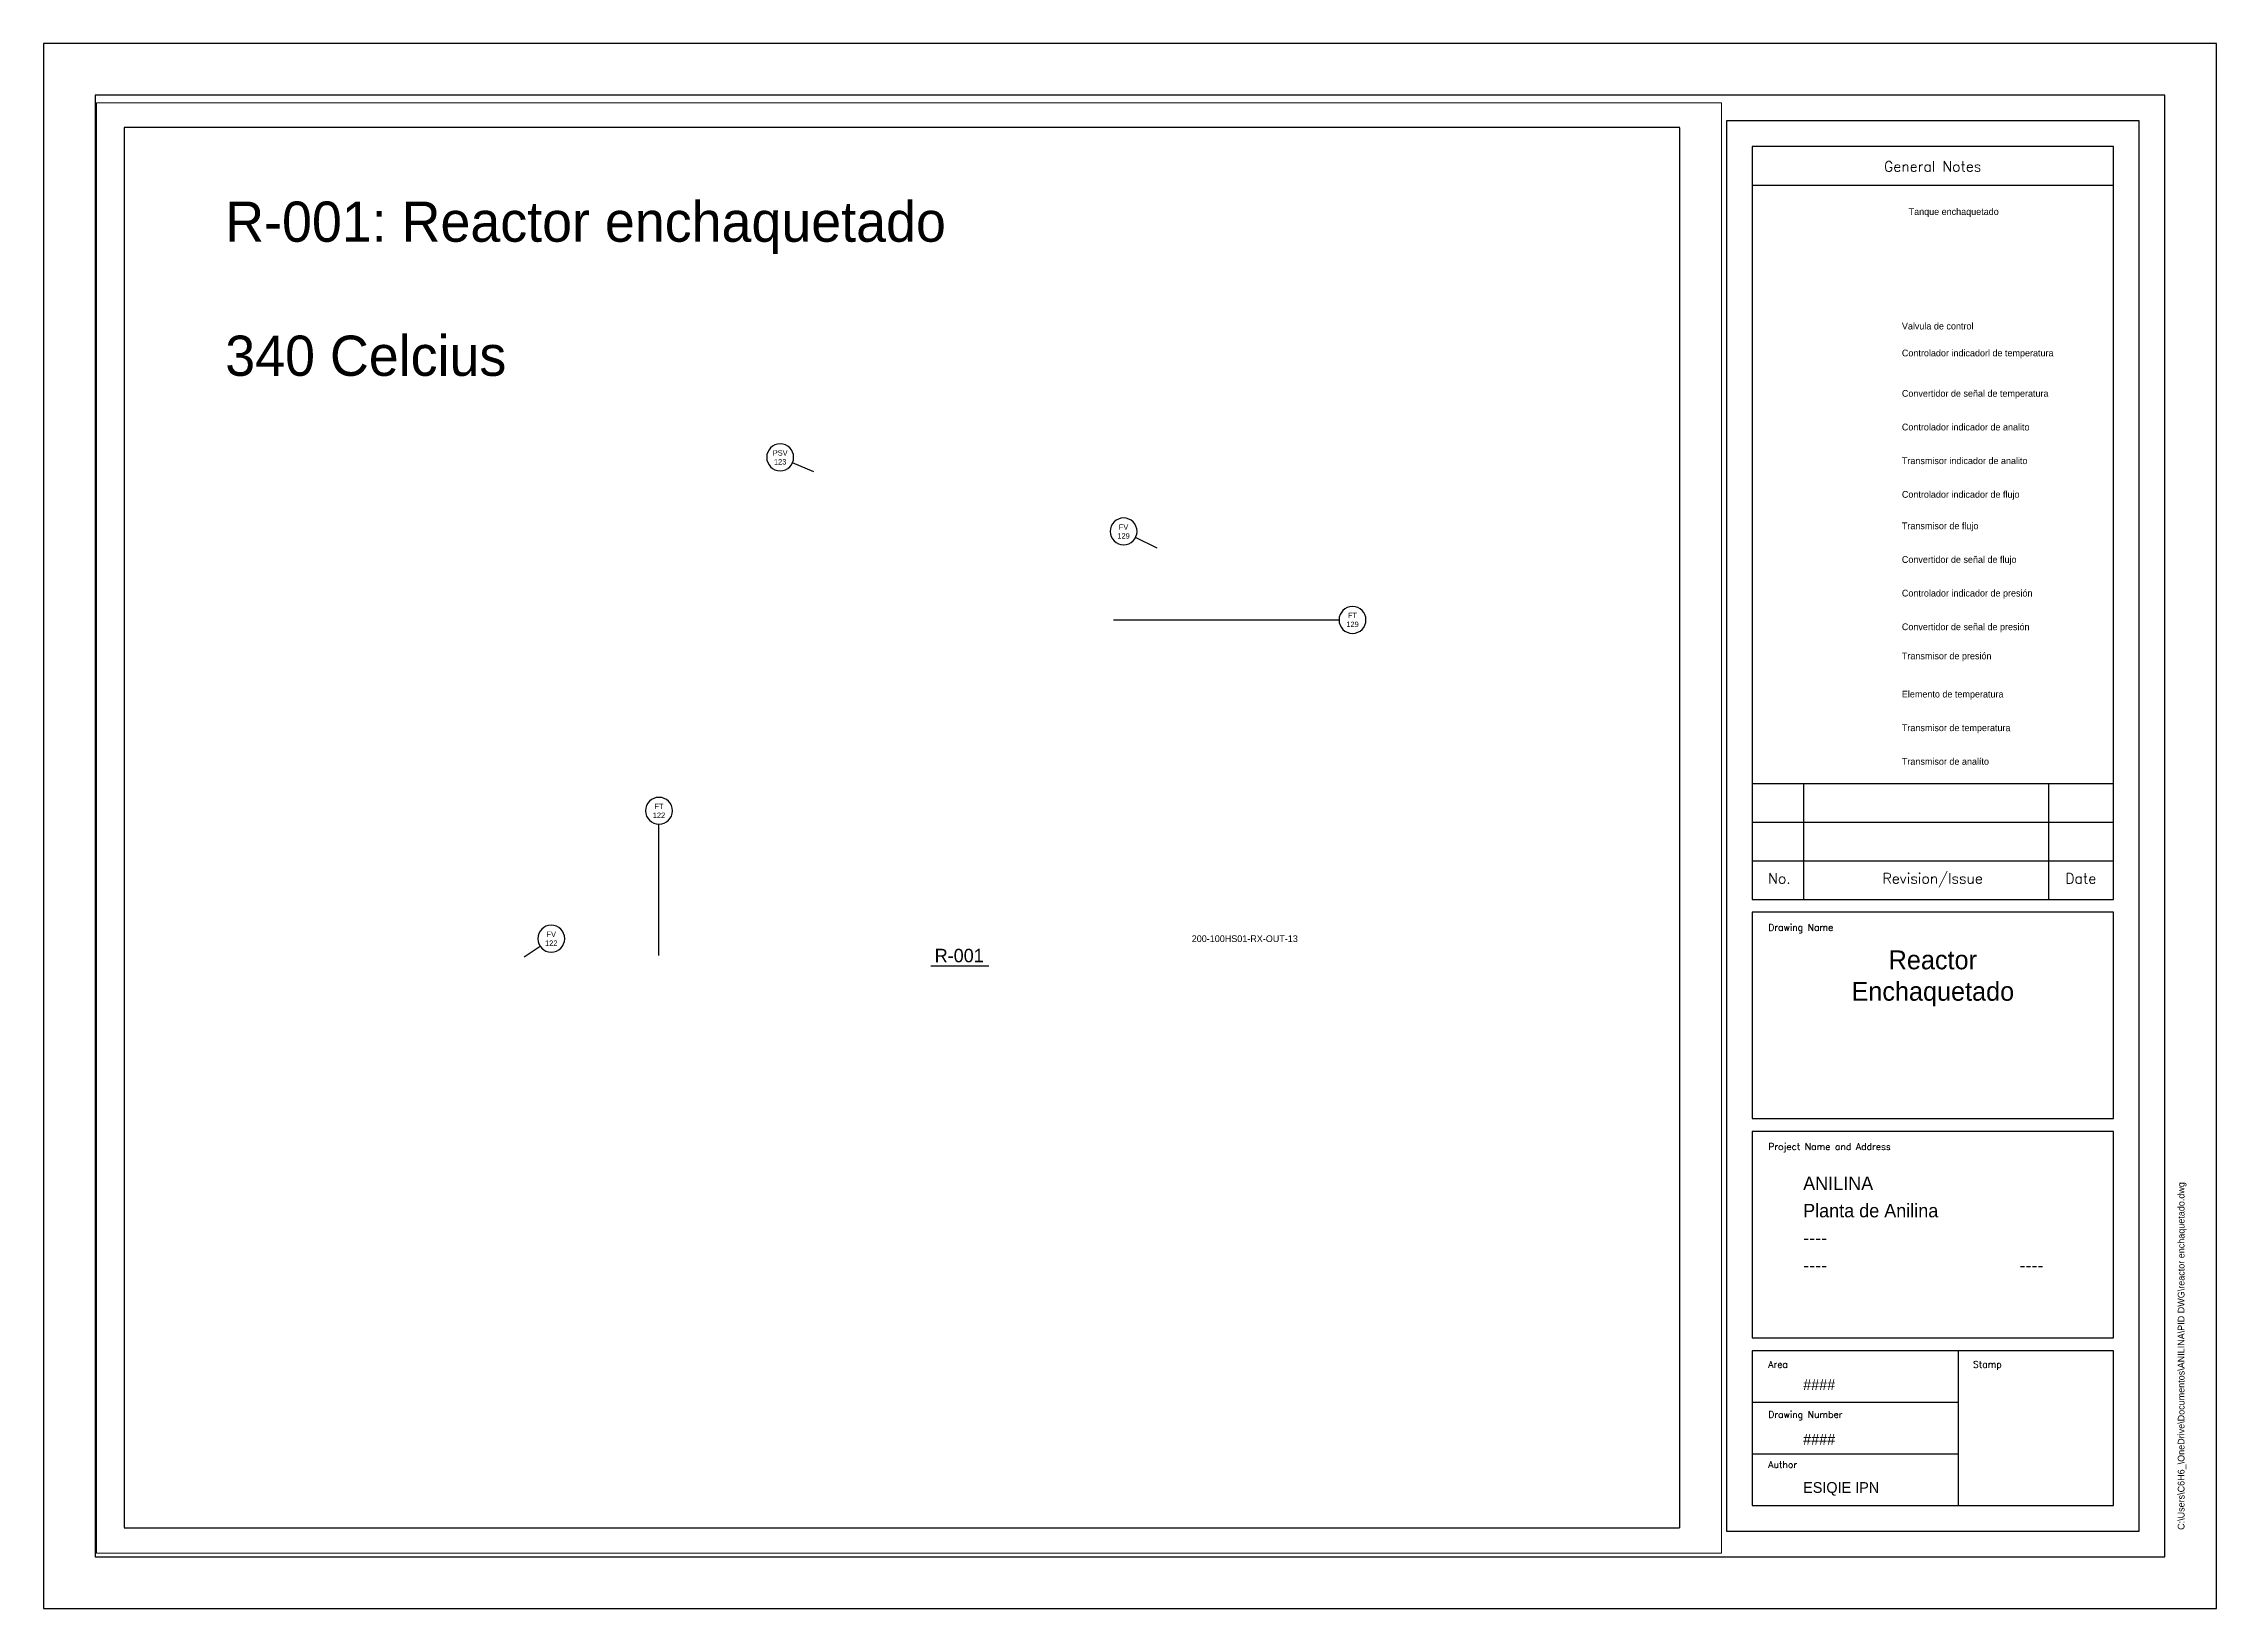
# Paper-space layout 'PID ISO A1 Title Block' of a CAD drawing. Header units: millimetres. Extents: x 0 to 807, y 0 to 581.
# The model-space entities are those that its viewports show. They can reach past a viewport. Long polylines and large blocks are cut down to what shows.
import ezdxf
from ezdxf.enums import TextEntityAlignment as Align

# ---------------------------------------------------------------- set-up
doc = ezdxf.new("R2010")
doc.units = ezdxf.units.MM
doc.linetypes.add('HIDDEN2', pattern=[0.1875, 0.125, -0.0625])
for name, color, linetype in [('Instrument', 250, 'Continuous'), ('Instrument Line', 250, 'Continuous'), ('Text', 7, 'Continuous'), ('Title Block', 7, 'Continuous')]:
    doc.layers.add(name, color=color, linetype=linetype)
doc.layers.add('no plot', color=41, linetype='HIDDEN2', plot=False)
doc.styles.add('Roman', font='romans')
doc.dimstyles.new('ISO-25', dxfattribs={"dimtxt": 2.5, "dimasz": 2.5, "dimexe": 1.25, "dimexo": 0.625, "dimtad": 1, "dimtxsty": 'Standard', "dimcen": 2.5, "dimadec": 0, "dimazin": 0, "dimtfac": 1, "dimtmove": 0, "dimatfit": 3, "dimfxl": 1, "dimarcsym": 0})

# ---------------------------------------------------------------- blocks, each defined once
blk = doc.blocks.new('PID ISO A1 titleblock')
for p, q in [((806.83, 581.21), (0, 581.21)), ((0, 581.21), (0, 0)), ((806.83, 0), (806.83, 581.21)), ((787.68, 562.06), (19.15, 562.06)), ((19.15, 562.06), (19.15, 19.15)), ((787.68, 19.15), (787.68, 562.06)), ((778.1, 552.48), (624.89, 552.48)), ((624.89, 552.48), (624.89, 28.73)), ((778.1, 28.73), (778.1, 552.48)), ((768.52, 542.91), (634.46, 542.91)), ((634.46, 542.91), (634.46, 263.33)), ((768.52, 263.33), (768.52, 542.91)), ((634.46, 528.54), (768.52, 528.54)), ((634.46, 306.43), (768.52, 306.43)), ((653.61, 263.33), (653.61, 306.43)), ((744.58, 263.33), (744.58, 306.43)), ((634.46, 292.06), (768.52, 292.06)), ((634.46, 277.7), (768.52, 277.7)), ((634.46, 263.33), (768.52, 263.33)), ((768.52, 258.55), (634.46, 258.55)), ((634.46, 258.55), (634.46, 181.94)), ((768.52, 181.94), (768.52, 258.55)), ((634.46, 181.94), (768.52, 181.94)), ((768.52, 177.15), (634.46, 177.15)), ((634.46, 177.15), (634.46, 100.55)), ((768.52, 100.55), (768.52, 177.15)), ((634.46, 100.55), (768.52, 100.55)), ((768.52, 95.76), (634.46, 95.76)), ((634.46, 95.76), (634.46, 38.3)), ((711.07, 38.3), (711.07, 95.76)), ((768.52, 38.3), (768.52, 95.76)), ((634.46, 76.61), (711.07, 76.61)), ((634.46, 57.45), (711.07, 57.45)), ((634.46, 38.3), (768.52, 38.3)), ((624.89, 28.73), (778.1, 28.73)), ((19.15, 19.15), (787.68, 19.15)), ((0, 0), (806.83, 0))]:
    blk.add_line(p, q)
at = {"style": 'Roman'}
for s, height, p in [('General Notes', 3.8303, (701.43, 535.55)), ('No.', 3.83, (644.56, 271.13)), ('Revision/Issue', 3.8303, (701.43, 271.13)), ('Date', 3.83, (756.41, 271.13))]:
    blk.add_text(s, height=height, dxfattribs=at).set_placement(p, align=Align.MIDDLE_CENTER)
for s, height, p in [('Drawing Name', 2.4897, (640.42, 251.69)), ('Project Name and Address', 2.4897, (640.42, 170.3)), ('Area', 2.49, (640.42, 89.42)), ('Stamp', 2.49, (716.43, 89.42)), ('Drawing Number', 2.4897, (640.42, 70.82)), ('Author', 2.49, (640.42, 52.21))]:
    blk.add_text(s, height=height, dxfattribs=at).set_placement(p)
blk = doc.blocks.new('*U15')
at = {"color": 0, "linetype": 'ByBlock', "lineweight": -2}
for start, end in [(0, 180), (180, 0)]:
    blk.add_arc((0, 0), 0.25, start, end, dxfattribs=at)
blk.add_wipeout([(-0.12, 0.149), (0.125, 0.151), (0.125, 0.024), (-0.12, 0.024)], dxfattribs=at)
blk.add_wipeout([(-0.144, -0.024), (0.149, -0.024), (0.149, -0.155), (-0.144, -0.155)], dxfattribs=at)
for tag, p in [('#(TargetObject.Type)', (0, 0.083)), ('#(TargetObject.LoopNumber)', (0, -0.083))]:
    blk.add_attdef(tag, text='', height=0.1, dxfattribs=at).set_placement(p, align=Align.MIDDLE_CENTER)
blk = doc.blocks.new('*U16')
at = {"color": 0, "linetype": 'ByBlock', "lineweight": -2}
for start, end in [(0, 180), (180, 0)]:
    blk.add_arc((0, 0), 0.25, start, end, dxfattribs=at)
blk.add_wipeout([(-0.102, 0.149), (0.107, 0.151), (0.107, 0.024), (-0.102, 0.024)], dxfattribs=at)
blk.add_wipeout([(-0.144, -0.024), (0.149, -0.024), (0.149, -0.155), (-0.144, -0.155)], dxfattribs=at)
for tag, p in [('#(TargetObject.Type)', (0, 0.083)), ('#(TargetObject.LoopNumber)', (0, -0.083))]:
    blk.add_attdef(tag, text='', height=0.1, dxfattribs=at).set_placement(p, align=Align.MIDDLE_CENTER)
blk = doc.blocks.new('Pipeline Tag_block')
at = {"color": 0, "linetype": 'ByBlock', "lineweight": -2}
blk.add_attdef('#(TargetObject.Tag)', text='', height=0.1, dxfattribs=at).set_placement((0, 0), align=Align.MIDDLE_CENTER)
blk = doc.blocks.new('*U12')
at = {"color": 0, "linetype": 'ByBlock', "lineweight": -2}
for start, end in [(0, 180), (180, 0)]:
    blk.add_arc((0, 0), 0.25, start, end, dxfattribs=at)
blk.add_wipeout([(-0.174, 0.149), (0.178, 0.151), (0.178, 0.024), (-0.174, 0.024)], dxfattribs=at)
blk.add_wipeout([(-0.144, -0.024), (0.149, -0.024), (0.149, -0.155), (-0.144, -0.155)], dxfattribs=at)
for tag, p in [('#(TargetObject.Type)', (0, 0.083)), ('#(TargetObject.LoopNumber)', (0, -0.083))]:
    blk.add_attdef(tag, text='', height=0.1, dxfattribs=at).set_placement(p, align=Align.MIDDLE_CENTER)
blk = doc.blocks.new('*U44')
at = {"color": 0, "linetype": 'ByBlock', "lineweight": -3}
blk.add_line((-0.422, -0.152), (0.438, -0.152), dxfattribs=at)
at = {"color": 0, "linetype": 'ByBlock', "lineweight": -2}
blk.add_attdef('#(Equipment.Tag)', text='', height=0.2, dxfattribs=at).set_placement((0, 0), align=Align.MIDDLE)

msp = doc.modelspace()

# ---------------------------------------------------------------- linework, layer by layer
at = {"layer": 'no plot'}
msp.add_lwpolyline([(0, 0), (577.5, 0), (577.5, 520), (0, 520)], close=True, dxfattribs=at)

# ---------------------------------------------------------------- block references
at = {"layer": 'Text', "xscale": 25, "yscale": 25, "zscale": 25}
for name, p, values in [('Pipeline Tag_block', (416.03, 218.75), {'#(TargetObject.Tag)': '200-100HS01-RX-OUT-13'}), ('*U44', (310, 212.5), {'#(Equipment.Tag)': 'R-001'})]:
    msp.add_blockref(name, p, dxfattribs=at).add_auto_attribs(values)

# ---------------------------------------------------------------- next in the draw order: block references
at = {"layer": 'Instrument', "linetype": 'ByBlock', "xscale": 20, "yscale": 20, "zscale": 20}
for name, p, values in [('*U12', (243.53, 397.5), {'#(TargetObject.Type)': 'PSV', '#(TargetObject.LoopNumber)': '123'}), ('*U15', (371.03, 370), {'#(TargetObject.Type)': 'FV', '#(TargetObject.LoopNumber)': '129'}), ('*U16', (456.03, 337.15), {'#(TargetObject.Type)': 'FT', '#(TargetObject.LoopNumber)': '129'}), ('*U16', (198.53, 266.25), {'#(TargetObject.Type)': 'FT', '#(TargetObject.LoopNumber)': '122'}), ('*U15', (158.53, 218.75), {'#(TargetObject.Type)': 'FV', '#(TargetObject.LoopNumber)': '122'})]:
    msp.add_blockref(name, p, dxfattribs=at).add_auto_attribs(values)

# ---------------------------------------------------------------- next in the draw order: leaders
at = {"layer": 'Instrument', "linetype": 'ByBlock', "has_arrowhead": 0}
for points in [[(256.03, 392.14), (248.13, 395.53)], [(383.53, 363.75), (375.5, 367.76)], [(148.53, 212.08), (154.37, 215.98)]]:
    msp.add_leader(points, dimstyle='ISO-25', dxfattribs=at)
at = {"layer": 'Instrument', "color": 6, "linetype": 'ByBlock', "has_arrowhead": 0}
for points in [[(367.28, 337.15), (451.03, 337.15)], [(198.53, 212.5), (198.53, 261.25)]]:
    msp.add_leader(points, dimstyle='ISO-25', dxfattribs=at)

psp = doc.layouts.new('PID ISO A1 Title Block')

# ---------------------------------------------------------------- block references
psp.add_blockref('PID ISO A1 titleblock', (0, 0))

# ---------------------------------------------------------------- texts
at = {"insert": (792.43, 29.21), "char_height": 2.5, "attachment_point": 1, "rotation": 90}
psp.add_mtext('C:\\\\Users\\\\C6H6_\\\\OneDrive\\\\Documentos\\\\ANILINA\\\\PID DWG\\\\reactor enchaquetado.dwg', dxfattribs=at)
at = {"layer": 'Instrument Line', "attachment_point": 1}
for s, insert, char_height in [('R-001: Reactor enchaquetado\\P\\P340 Celcius', (67.5, 522.5), 14.9336), ('Tanque enchaquetado', (692.5, 520), 2.5), ('Valvula de control', (690, 477.5), 2.5), ('Controlador indicador de analito', (690, 440), 2.5), ('Transmisor indicador de analito', (690, 427.5), 2.5), ('Controlador indicador de flujo', (690, 415), 2.5), ('Transmisor de flujo', (690, 403.33), 2.5), ('Controlador indicador de presión', (690, 378.33), 2.5)]:
    psp.add_mtext(s, dxfattribs=dict(at, insert=insert, char_height=char_height))
at = {"layer": 'Instrument Line', "char_height": 2.5, "width": 70.4375, "attachment_point": 1}
for s, insert in [('Controlador indicadorl de temperatura', (690, 467.5)), ('Convertidor de señal de temperatura', (690, 452.5)), ('Convertidor de señal de flujo', (690, 390.83)), ('Convertidor de señal de presión', (690, 365.83)), ('Transmisor de presión', (690, 355)), ('Elemento de temperatura', (690, 340.83)), ('Transmisor de temperatura', (690, 328.33)), ('Transmisor de analíto', (690, 315.83))]:
    psp.add_mtext(s, dxfattribs=dict(at, insert=insert))
at = {"layer": 'Title Block'}
for s, insert, char_height, attachment_point in [('Reactor \\PEnchaquetado', (701.49, 244.39), 7, 2), ('ANILINA', (653.34, 160.41), 5, 1), ('Planta de Anilina', (653.34, 150.28), 5, 1), ('----', (653.34, 140.16), 5, 1), ('----', (653.34, 130.03), 5, 1), ('----', (733.69, 130.03), 5, 1), ('####', (653.34, 85.11), 4, 1), ('####', (653.34, 64.85), 4, 1), ('ESIQIE IPN', (653.34, 46.96), 4, 1)]:
    psp.add_mtext(s, dxfattribs=dict(at, insert=insert, char_height=char_height, attachment_point=attachment_point))

# ---------------------------------------------------------------- viewports
at = {"layer": '0', "color": 5}
psp.add_viewport(center=(321.37, 289.84), size=(603.25, 538.6526), view_center_point=(291.37, 259.84), view_height=538.6526, dxfattribs=at)

doc.saveas('drawing.dxf')
